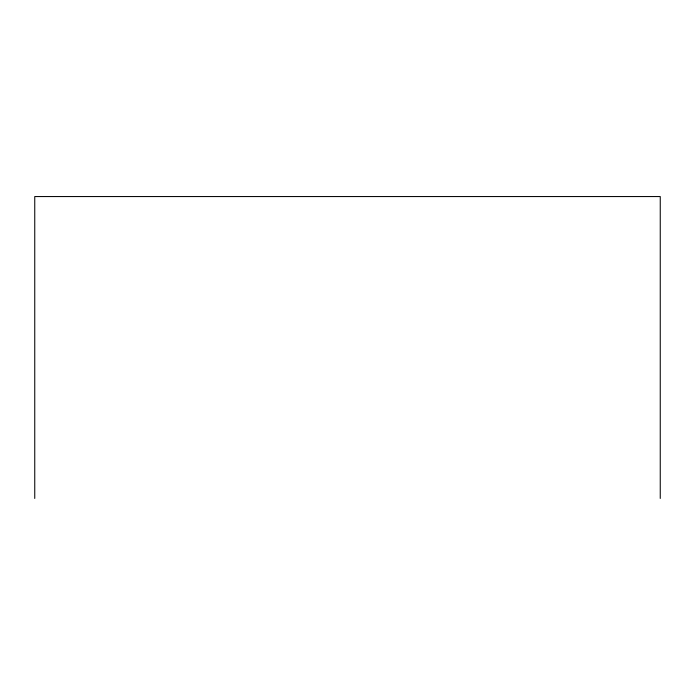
<?xml version="1.0" encoding="UTF-8"?>
<svg xmlns="http://www.w3.org/2000/svg" width="695" height="695" viewBox="0 0 695 695"><rect width="100%" height="100%" fill="white"/><g stroke="black" fill="none" stroke-linecap="round" stroke-linejoin="round"><path stroke-width="1.04" d="M660.25 498.445L660.25 196.555L34.75 196.555L34.75 498.445"/></g></svg>
